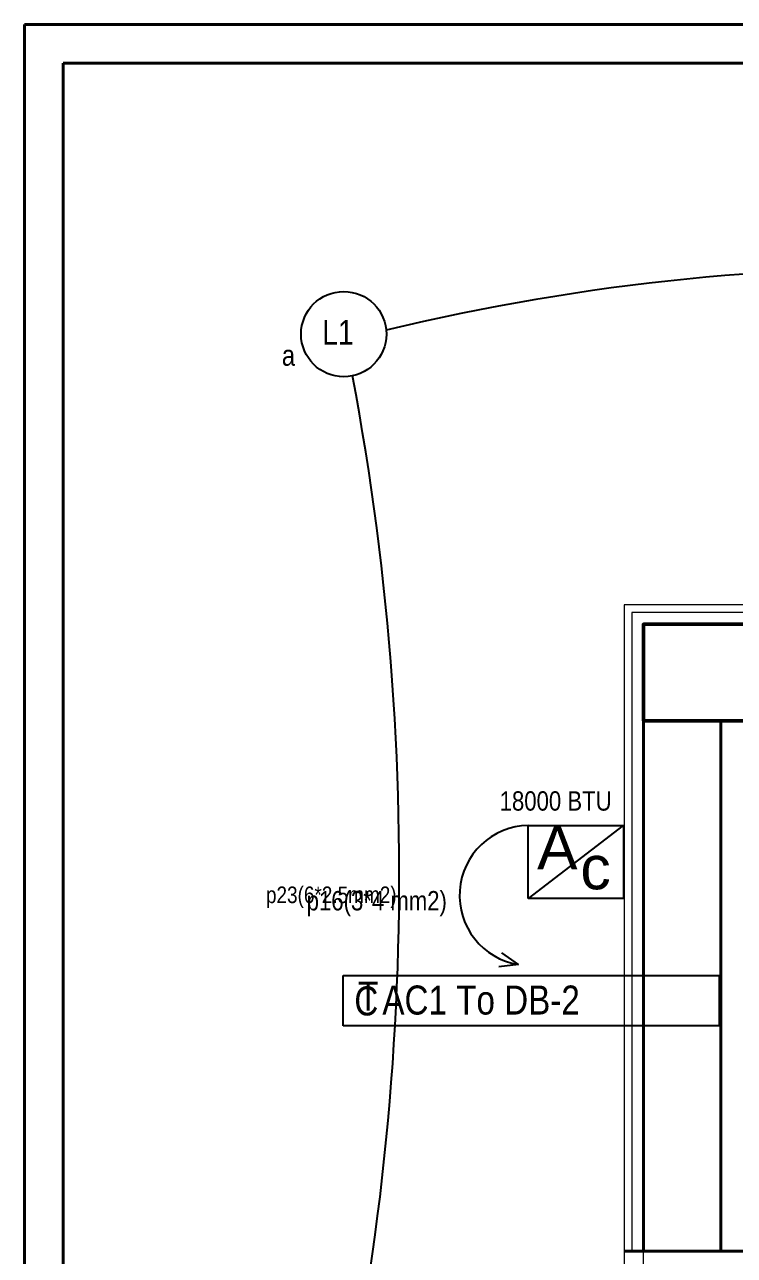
# Model space of a CAD drawing. Header units: inches. Extents: x 23642 to 146359, y -5490 to 33031.
# Drawn here: x 54694 to 56791, y 24702 to 28338 of the extents above; entities that cross this region are included whole.
import ezdxf

# ---------------------------------------------------------------- set-up
doc = ezdxf.new("R2010")
doc.units = ezdxf.units.IN
doc.header["$LTSCALE"] = 5
doc.header["$MEASUREMENT"] = 0
doc.linetypes.add('Hidden (½x)', pattern=[0.1875, 0.125, -0.0625])
for name, color, linetype, lineweight in [('00-glass', 140, 'Continuous', 15), ('00-marble', 105, 'Continuous', 20), ('00-structure', 7, 'Continuous', 50), ('00-wall15-20', 30, 'Continuous', 40)]:
    doc.layers.add(name, color=color, linetype=linetype, lineweight=lineweight)
doc.layers.add('Lighting', color=3, linetype='Continuous')
doc.layers.add('Power', color=2, linetype='Continuous')
doc.styles.add('ROMANS', font='')
doc.styles.get("Standard").update_dxf_attribs({"font": 'arial.ttf'})
doc.styles.get('ROMANS').set_extended_font_data('Arial Narrow')

msp = doc.modelspace()

# ---------------------------------------------------------------- linework, layer by layer
at = {"layer": '00-glass', "transparency": 33554687}
msp.add_lwpolyline([(56465.14427, 24714.94671), (56465.14427, 24657.80385), (56522.28713, 24657.80385), (56522.28713, 24714.94671)], close=True, dxfattribs=at)
at = {"layer": '00-marble', "transparency": 33554687}
for points in [[(60379.42999, 26223.51813), (60379.42999, 26623.51813), (56465.14427, 26623.51813), (56465.14427, 24714.94671)], [(60356.57285, 26223.51813), (60356.57285, 26600.66099), (56488.00142, 26600.66099), (56488.00142, 24714.94671)]]:
    msp.add_lwpolyline(points, dxfattribs=at)
at = {"layer": '00-structure'}
msp.add_lwpolyline([(56522.28713, 26280.66099), (57208.00142, 26280.66099), (57208.00142, 26566.37528), (56522.28713, 26566.37528)], close=True, dxfattribs=at)
at = {"layer": '00-wall15-20', "transparency": 33554687}
for p, q in [((64065.14427, 28337.80385), (54693.7157, 28337.80385)), ((54693.7157, 28337.80385), (54693.7157, 20680.66099)), ((54808.00142, 20794.94671), (54808.00142, 28223.51813)), ((54808.00142, 28223.51813), (63950.85856, 28223.51813)), ((56922.28713, 24714.94671), (56465.14427, 24714.94671))]:
    msp.add_line(p, q, dxfattribs=at)
msp.add_lwpolyline([(56750.85856, 24714.94671), (56750.85856, 26280.66099), (56522.28713, 26280.66099), (56522.28713, 24714.94671)], dxfattribs=at)
at = {"layer": 'Lighting'}
msp.add_circle((55636.57285, 27423.51813), 125.93297, dxfattribs=at)
for centre, radius, start, end in [((57320.89478, 20947.68321), 6672.2069, 72.597887413, 103.51181301), ((47852.10013, 25824.90055), 7948.67257, 344.54710079, 10.69713279)]:
    msp.add_arc(centre, radius, start, end, dxfattribs=at)
at = {"layer": 'Power'}
for p, q in [((56181.8911, 25756.61474), (56181.8911, 25972.41876)), ((56181.8911, 25972.41876), (56462.80896, 25972.41876)), ((56462.356, 25971.52137), (56181.8911, 25756.61474)), ((56462.80896, 25972.41876), (56462.80896, 25756.61474)), ((56462.80896, 25756.61474), (56181.8911, 25756.61474)), ((56152.80016, 25561.18252), (56094.5052, 25554.25611)), ((56152.80016, 25561.18252), (56103.61223, 25595.77104)), ((55634.87056, 25529.22007), (56746.46905, 25529.22007)), ((55634.87056, 25380.40319), (55634.87056, 25529.22007)), ((56746.46905, 25380.40319), (56746.46905, 25529.22007)), ((56746.46905, 25380.40319), (55634.87056, 25380.40319))]:
    msp.add_line(p, q, dxfattribs=at)
msp.add_arc((56185.68849, 25765.50306), 206.95054, 91.05139462, 260.85585591, dxfattribs=at)
at = {"layer": 'Power', "linetype": 'Hidden (½x)'}
msp.add_arc((52400.48506, 25298.83964), 4672.36816, 330.45520785, 7.06024531, dxfattribs=at)

# ---------------------------------------------------------------- texts
at = {"layer": 'Lighting', "style": 'ROMANS'}
for s, height, p in [('L1', 73.383014, (55572.88298, 27392.27694)), ('a', 61.15251, (55453.9369, 27330.1018)), ('p23(6*2.5mm2)', 48.9220092, (55406.74929, 25742.71994))]:
    msp.add_text(s, height=height, dxfattribs=at).set_placement(p)
at = {"layer": 'Power', "style": 'ROMANS'}
for s, height, p in [('18000 BTU', 57.111927, (56097.24516, 26015.8688)), ('p16(3*4 mm2)', 57.1119265, (55526.99929, 25721.18252)), ('C', 85.66789, (55667.92692, 25410.87425)), ('T', 85.66789, (55678.89511, 25425.26378)), ('AC1 To DB-2', 85.6678898, (55750.73146, 25413.50245))]:
    msp.add_text(s, height=height, dxfattribs=at).set_placement(p)
at = {"layer": 'Power'}
for s, p in [('A', (56207.74723, 25842.12909)), ('c', (56335.80461, 25783.45113))]:
    msp.add_text(s, height=128.50183, dxfattribs=at).set_placement(p)

doc.saveas('drawing.dxf')
